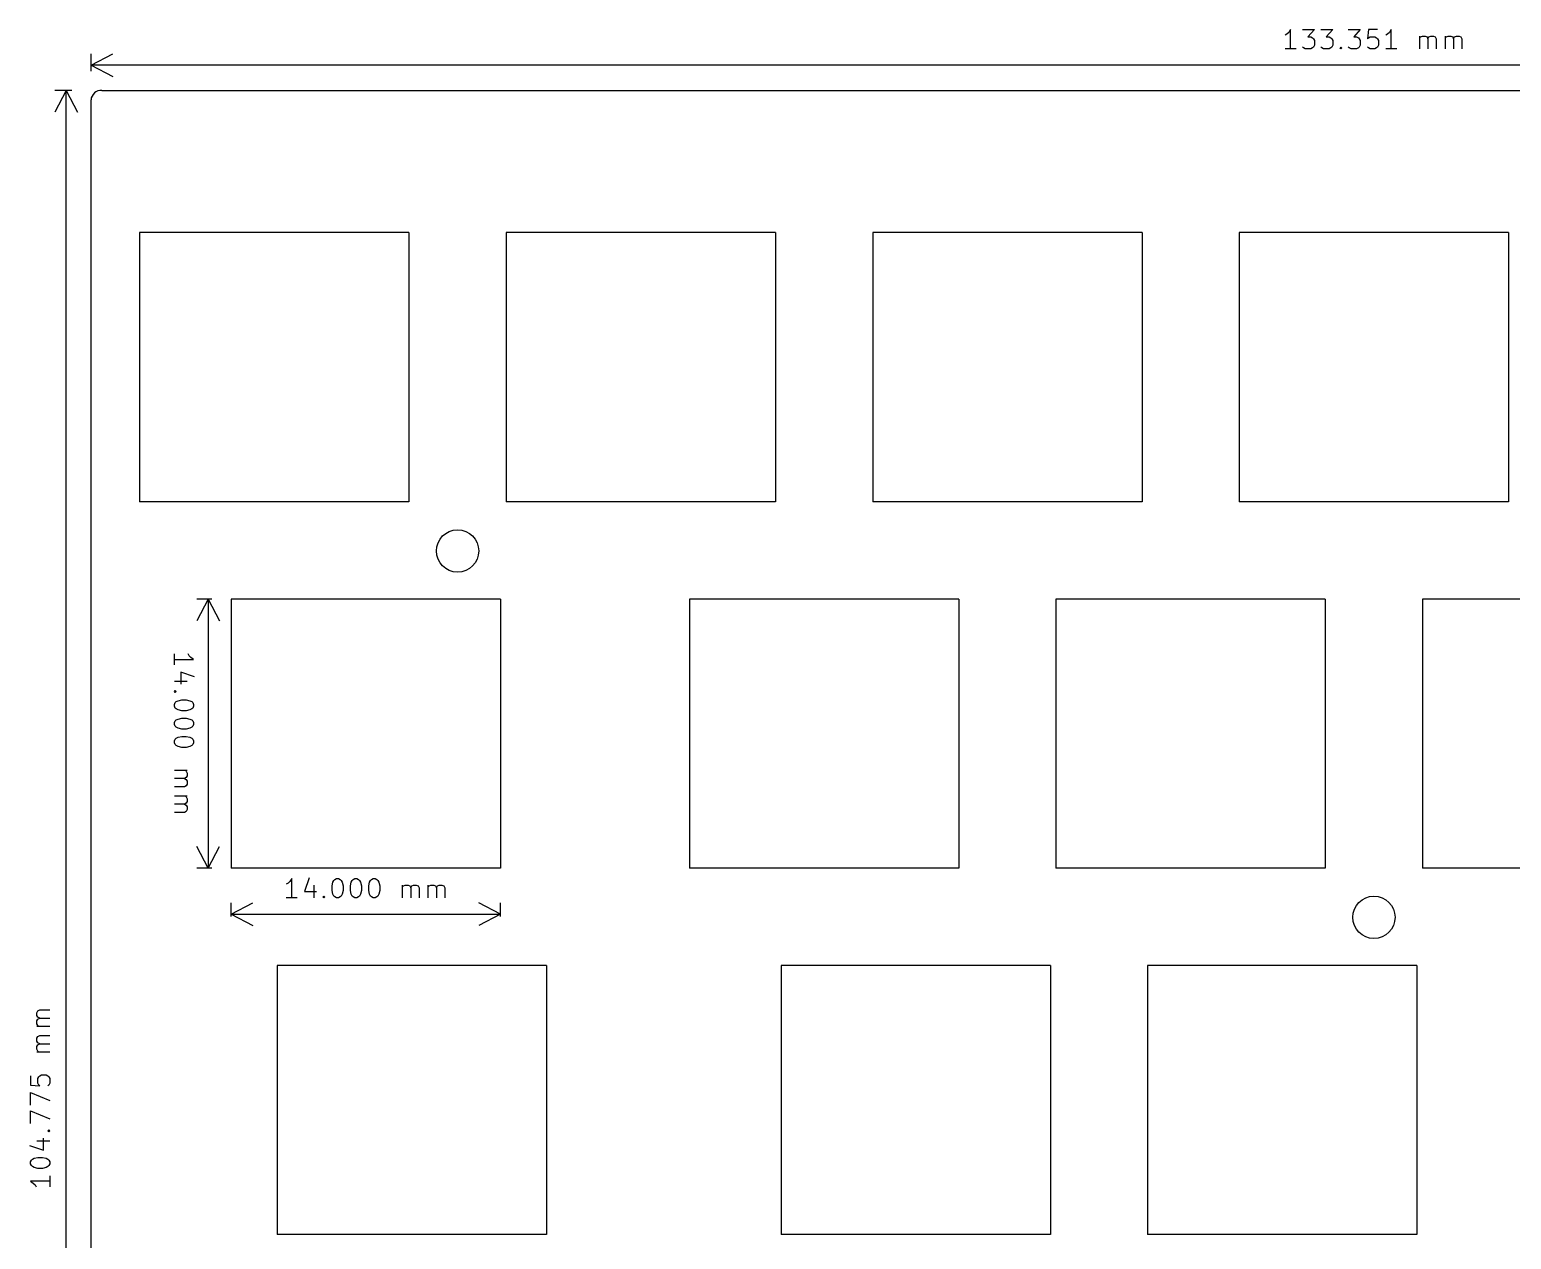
# Model space of a CAD drawing. Extents: x -4 to 144, y -112 to 10.
# Drawn here: x -3.7 to 73.3, y -54.9 to 8 of the extents above; entities that cross this region are included whole.
import ezdxf

# ---------------------------------------------------------------- set-up
doc = ezdxf.new("R2010")
doc.units = 0
doc.layers.add('BLACK', color=7, linetype='CONTINUOUS')

msp = doc.modelspace()

# ---------------------------------------------------------------- linework, layer by layer
at = {"layer": 'BLACK', "linetype": 'CONTINUOUS'}
for p, q in [((61.5964, 7.79452), (61.5012, 7.7469)), ((61.6917, 7.88976), (61.5964, 7.79452)), ((61.7869, 8.03262), (61.6917, 7.88976)), ((61.7869, 7.03262), (61.7869, 8.03262)), ((62.406, 8.03262), (63.025, 8.03262)), ((63.025, 8.03262), (62.6917, 7.65166)), ((63.3583, 8.03262), (63.9774, 8.03262)), ((63.9774, 8.03262), (63.6441, 7.65166)), ((64.7869, 8.03262), (65.406, 8.03262)), ((65.406, 8.03262), (65.0726, 7.65166)), ((65.8345, 8.03262), (65.7869, 7.55643)), ((66.3107, 8.03262), (65.8345, 8.03262)), ((66.8345, 7.79452), (66.7393, 7.7469)), ((66.9298, 7.88976), (66.8345, 7.79452)), ((67.025, 8.03262), (66.9298, 7.88976)), ((67.025, 7.03262), (67.025, 8.03262)), ((62.0726, 7.03262), (61.5012, 7.03262)), ((62.4536, 7.08024), (62.406, 7.12786)), ((62.5488, 7.03262), (62.4536, 7.08024)), ((62.8345, 7.03262), (62.5488, 7.03262)), ((62.6917, 7.65166), (62.8345, 7.65166)), ((62.8345, 7.65166), (62.9298, 7.60405)), ((62.9298, 7.08024), (62.8345, 7.03262)), ((62.9298, 7.60405), (62.9774, 7.55643)), ((62.9774, 7.12786), (62.9298, 7.08024)), ((62.9774, 7.55643), (63.025, 7.46119)), ((63.025, 7.22309), (62.9774, 7.12786)), ((63.025, 7.46119), (63.025, 7.22309)), ((63.406, 7.08024), (63.3583, 7.12786)), ((63.5012, 7.03262), (63.406, 7.08024)), ((63.7869, 7.03262), (63.5012, 7.03262)), ((63.6441, 7.65166), (63.7869, 7.65166)), ((63.7869, 7.65166), (63.8822, 7.60405)), ((63.8822, 7.08024), (63.7869, 7.03262)), ((63.8822, 7.60405), (63.9298, 7.55643)), ((63.9298, 7.12786), (63.8822, 7.08024)), ((63.9298, 7.55643), (63.9774, 7.46119)), ((63.9774, 7.22309), (63.9298, 7.12786)), ((63.9774, 7.46119), (63.9774, 7.22309)), ((64.3583, 7.08024), (64.406, 7.12786)), ((64.406, 7.03262), (64.3583, 7.08024)), ((64.406, 7.12786), (64.4536, 7.08024)), ((64.406, 7.12786), (64.406, 7.03262)), ((64.4536, 7.08024), (64.406, 7.03262)), ((64.8345, 7.08024), (64.7869, 7.12786)), ((64.9298, 7.03262), (64.8345, 7.08024)), ((65.2155, 7.03262), (64.9298, 7.03262)), ((65.0726, 7.65166), (65.2155, 7.65166)), ((65.2155, 7.65166), (65.3107, 7.60405)), ((65.3107, 7.08024), (65.2155, 7.03262)), ((65.3107, 7.60405), (65.3583, 7.55643)), ((65.3583, 7.12786), (65.3107, 7.08024)), ((65.3583, 7.55643), (65.406, 7.46119)), ((65.406, 7.22309), (65.3583, 7.12786)), ((65.406, 7.46119), (65.406, 7.22309)), ((65.7869, 7.55643), (65.8345, 7.60405)), ((65.8345, 7.08024), (65.7869, 7.12786)), ((65.8345, 7.60405), (65.9298, 7.65166)), ((65.9298, 7.03262), (65.8345, 7.08024)), ((65.9298, 7.65166), (66.1679, 7.65166)), ((66.1679, 7.03262), (65.9298, 7.03262)), ((66.1679, 7.65166), (66.2631, 7.60405)), ((66.2631, 7.08024), (66.1679, 7.03262)), ((66.2631, 7.60405), (66.3107, 7.55643)), ((66.3107, 7.12786), (66.2631, 7.08024)), ((66.3107, 7.55643), (66.3583, 7.46119)), ((66.3583, 7.22309), (66.3107, 7.12786)), ((66.3583, 7.46119), (66.3583, 7.22309)), ((67.3107, 7.03262), (66.7393, 7.03262)), ((68.5012, 7.03262), (68.5012, 7.69928)), ((68.5012, 7.60405), (68.5488, 7.65166)), ((68.5488, 7.65166), (68.6441, 7.69928)), ((68.6441, 7.69928), (68.7869, 7.69928)), ((68.7869, 7.69928), (68.8822, 7.65166)), ((68.8822, 7.65166), (68.9298, 7.55643)), ((68.9298, 7.55643), (68.9774, 7.65166)), ((68.9298, 7.55643), (68.9298, 7.03262)), ((68.9774, 7.65166), (69.0726, 7.69928)), ((69.0726, 7.69928), (69.2155, 7.69928)), ((69.2155, 7.69928), (69.3107, 7.65166)), ((69.3107, 7.65166), (69.3583, 7.55643)), ((69.3583, 7.55643), (69.3583, 7.03262)), ((69.8345, 7.03262), (69.8345, 7.69928)), ((69.8345, 7.60405), (69.8822, 7.65166)), ((69.8822, 7.65166), (69.9774, 7.69928)), ((69.9774, 7.69928), (70.1202, 7.69928)), ((70.1202, 7.69928), (70.2155, 7.65166)), ((70.2155, 7.65166), (70.2631, 7.55643)), ((70.2631, 7.55643), (70.3107, 7.65166)), ((70.2631, 7.55643), (70.2631, 7.03262)), ((70.3107, 7.65166), (70.406, 7.69928)), ((70.406, 7.69928), (70.5488, 7.69928)), ((70.5488, 7.69928), (70.6441, 7.65166)), ((70.6441, 7.65166), (70.6917, 7.55643)), ((70.6917, 7.55643), (70.6917, 7.03262)), ((-0.555, 5.875), (-0.555, 6.77142)), ((-0.555, 6.185), (0.5715, 6.77142)), ((132.796, 6.185), (-0.555, 6.185)), ((-0.555, 6.185), (0.5715, 5.59858)), ((-1.555, 4.875), (-2.43642, 4.875)), ((-1.85, 4.875), (-2.43642, 3.7485)), ((-1.85, -99.9), (-1.85, 4.875)), ((-1.85, 4.875), (-1.26358, 3.7485)), ((0, 4.875), (132.796, 4.875)), ((-0.555, -99.9), (-0.555, 4.38)), ((15.97, -2.525), (1.97, -2.525)), ((1.97, -2.525), (1.97, -16.525)), ((15.97, -2.525), (15.97, -16.525)), ((35.02, -2.525), (21.02, -2.525)), ((21.02, -2.525), (21.02, -16.525)), ((35.02, -2.525), (35.02, -16.525)), ((40.07, -2.525), (40.07, -16.525)), ((54.07, -2.525), (40.07, -2.525)), ((54.07, -2.525), (54.07, -16.525)), ((59.12, -2.525), (59.12, -16.525)), ((73.12, -2.525), (59.12, -2.525)), ((73.12, -2.525), (73.12, -16.525)), ((15.97, -16.525), (1.97, -16.525)), ((35.02, -16.525), (21.02, -16.525)), ((54.07, -16.525), (40.07, -16.525)), ((73.12, -16.525), (59.12, -16.525)), ((5.7325, -21.575), (4.94358, -21.575)), ((5.53, -21.575), (4.94358, -22.7015)), ((5.53, -21.575), (5.53, -35.575)), ((5.53, -21.575), (6.11642, -22.7015)), ((6.7325, -21.575), (6.7325, -35.575)), ((20.7325, -21.575), (6.7325, -21.575)), ((20.7325, -21.575), (20.7325, -35.575)), ((30.545, -21.575), (30.545, -35.575)), ((44.545, -21.575), (30.545, -21.575)), ((44.545, -21.575), (44.545, -35.575)), ((49.595, -21.575), (49.595, -35.575)), ((63.595, -21.575), (49.595, -21.575)), ((63.595, -21.575), (63.595, -35.575)), ((68.6445, -21.575), (68.6445, -35.575)), ((82.6445, -21.575), (68.6445, -21.575)), ((3.77762, -25.0036), (3.77762, -24.4321)), ((4.53952, -24.5274), (4.4919, -24.4321)), ((4.63476, -24.6226), (4.53952, -24.5274)), ((4.77762, -24.7179), (4.63476, -24.6226)), ((3.77762, -24.7179), (4.77762, -24.7179)), ((4.82524, -25.6226), (4.11095, -25.3845)), ((4.11095, -25.3845), (4.11095, -26.0036)), ((4.44428, -25.8607), (3.77762, -25.8607)), ((3.77762, -26.3845), (3.82524, -26.3369)), ((3.82524, -26.4321), (3.77762, -26.3845)), ((3.87286, -26.3845), (3.77762, -26.3845)), ((3.82524, -26.3369), (3.87286, -26.3845)), ((3.87286, -26.3845), (3.82524, -26.4321)), ((3.82524, -26.956), (3.87286, -26.9083)), ((3.87286, -26.9083), (3.96809, -26.8607)), ((3.96809, -26.8607), (4.15857, -26.8131)), ((4.15857, -26.8131), (4.39667, -26.8131)), ((4.39667, -26.8131), (4.58714, -26.8607)), ((4.58714, -26.8607), (4.68238, -26.9083)), ((4.68238, -26.9083), (4.73, -26.956)), ((3.77762, -27.0512), (3.82524, -26.956)), ((3.77762, -27.1464), (3.77762, -27.0512)), ((3.82524, -27.2417), (3.77762, -27.1464)), ((3.87286, -27.2893), (3.82524, -27.2417)), ((3.96809, -27.3369), (3.87286, -27.2893)), ((4.15857, -27.3845), (3.96809, -27.3369)), ((4.39667, -27.3845), (4.15857, -27.3845)), ((4.58714, -27.3369), (4.39667, -27.3845)), ((4.68238, -27.2893), (4.58714, -27.3369)), ((4.73, -27.2417), (4.68238, -27.2893)), ((4.73, -26.956), (4.77762, -27.0512)), ((4.77762, -27.1464), (4.73, -27.2417)), ((4.77762, -27.0512), (4.77762, -27.1464)), ((3.77762, -28.0036), (3.82524, -27.9083)), ((3.77762, -28.0988), (3.77762, -28.0036)), ((3.82524, -28.194), (3.77762, -28.0988)), ((3.82524, -27.9083), (3.87286, -27.8607)), ((3.87286, -28.2417), (3.82524, -28.194)), ((3.87286, -27.8607), (3.96809, -27.8131)), ((3.96809, -28.2893), (3.87286, -28.2417)), ((3.96809, -27.8131), (4.15857, -27.7655)), ((4.15857, -28.3369), (3.96809, -28.2893)), ((4.15857, -27.7655), (4.39667, -27.7655)), ((4.39667, -28.3369), (4.15857, -28.3369)), ((4.39667, -27.7655), (4.58714, -27.8131)), ((4.58714, -28.2893), (4.39667, -28.3369)), ((4.58714, -27.8131), (4.68238, -27.8607)), ((4.68238, -28.2417), (4.58714, -28.2893)), ((4.68238, -27.8607), (4.73, -27.9083)), ((4.73, -28.194), (4.68238, -28.2417)), ((4.73, -27.9083), (4.77762, -28.0036)), ((4.77762, -28.0988), (4.73, -28.194)), ((4.77762, -28.0036), (4.77762, -28.0988)), ((3.77762, -28.956), (3.82524, -28.8607)), ((3.77762, -29.0512), (3.77762, -28.956)), ((3.82524, -29.1464), (3.77762, -29.0512)), ((3.82524, -28.8607), (3.87286, -28.8131)), ((3.87286, -29.194), (3.82524, -29.1464)), ((3.87286, -28.8131), (3.96809, -28.7655)), ((3.96809, -29.2417), (3.87286, -29.194)), ((3.96809, -28.7655), (4.15857, -28.7179)), ((4.15857, -29.2893), (3.96809, -29.2417)), ((4.15857, -28.7179), (4.39667, -28.7179)), ((4.39667, -28.7179), (4.58714, -28.7655)), ((4.58714, -29.2417), (4.39667, -29.2893)), ((4.58714, -28.7655), (4.68238, -28.8131)), ((4.68238, -29.194), (4.58714, -29.2417)), ((4.68238, -28.8131), (4.73, -28.8607)), ((4.73, -29.1464), (4.68238, -29.194)), ((4.73, -28.8607), (4.77762, -28.956)), ((4.77762, -29.0512), (4.73, -29.1464)), ((4.77762, -28.956), (4.77762, -29.0512)), ((4.39667, -29.2893), (4.15857, -29.2893)), ((3.77762, -30.4798), (4.44428, -30.4798)), ((4.34905, -30.4798), (4.39667, -30.5274)), ((4.39667, -30.5274), (4.44428, -30.6226)), ((4.44428, -30.7655), (4.39667, -30.8607)), ((4.44428, -30.6226), (4.44428, -30.7655)), ((4.30143, -30.9083), (3.77762, -30.9083)), ((4.30143, -31.3369), (3.77762, -31.3369)), ((4.39667, -30.8607), (4.30143, -30.9083)), ((4.30143, -30.9083), (4.39667, -30.956)), ((4.39667, -31.2893), (4.30143, -31.3369)), ((4.39667, -30.956), (4.44428, -31.0512)), ((4.44428, -31.194), (4.39667, -31.2893)), ((4.44428, -31.0512), (4.44428, -31.194)), ((3.77762, -31.8131), (4.44428, -31.8131)), ((4.30143, -32.2417), (3.77762, -32.2417)), ((4.39667, -32.194), (4.30143, -32.2417)), ((4.30143, -32.2417), (4.39667, -32.2893)), ((4.34905, -31.8131), (4.39667, -31.8607)), ((4.39667, -31.8607), (4.44428, -31.956)), ((4.44428, -32.0988), (4.39667, -32.194)), ((4.39667, -32.2893), (4.44428, -32.3845)), ((4.44428, -31.956), (4.44428, -32.0988)), ((4.30143, -32.6702), (3.77762, -32.6702)), ((4.39667, -32.6226), (4.30143, -32.6702)), ((4.44428, -32.5274), (4.39667, -32.6226)), ((4.44428, -32.3845), (4.44428, -32.5274)), ((5.53, -35.575), (4.94358, -34.4485)), ((5.53, -35.575), (6.11642, -34.4485)), ((5.7325, -35.575), (4.94358, -35.575)), ((20.7325, -35.575), (6.7325, -35.575)), ((9.87536, -36.1124), (9.78012, -36.2552)), ((9.87536, -37.1124), (9.87536, -36.1124)), ((10.7801, -36.0648), (10.542, -36.779)), ((12.0658, -36.2076), (12.1135, -36.16)), ((12.1135, -36.16), (12.2087, -36.1124)), ((12.2087, -36.1124), (12.3039, -36.1124)), ((12.3039, -36.1124), (12.3992, -36.16)), ((12.3992, -36.16), (12.4468, -36.2076)), ((13.0182, -36.2076), (13.0658, -36.16)), ((13.0658, -36.16), (13.1611, -36.1124)), ((13.1611, -36.1124), (13.2563, -36.1124)), ((13.2563, -36.1124), (13.3515, -36.16)), ((13.3515, -36.16), (13.3992, -36.2076)), ((13.9706, -36.2076), (14.0182, -36.16)), ((14.0182, -36.16), (14.1135, -36.1124)), ((14.1135, -36.1124), (14.2087, -36.1124)), ((14.2087, -36.1124), (14.3039, -36.16)), ((14.3039, -36.16), (14.3515, -36.2076)), ((44.545, -35.575), (30.545, -35.575)), ((63.595, -35.575), (49.595, -35.575)), ((82.6445, -35.575), (68.6445, -35.575)), ((9.68488, -36.3505), (9.58964, -36.3981)), ((9.78012, -36.2552), (9.68488, -36.3505)), ((10.542, -36.779), (11.1611, -36.779)), ((11.0182, -36.4457), (11.0182, -37.1124)), ((11.9706, -36.4933), (12.0182, -36.3029)), ((11.9706, -36.7314), (11.9706, -36.4933)), ((12.0182, -36.9219), (11.9706, -36.7314)), ((12.0182, -36.3029), (12.0658, -36.2076)), ((12.0658, -37.0171), (12.0182, -36.9219)), ((12.4468, -36.2076), (12.4944, -36.3029)), ((12.4944, -36.9219), (12.4468, -37.0171)), ((12.4944, -36.3029), (12.542, -36.4933)), ((12.542, -36.7314), (12.4944, -36.9219)), ((12.542, -36.4933), (12.542, -36.7314)), ((12.923, -36.4933), (12.9706, -36.3029)), ((12.923, -36.7314), (12.923, -36.4933)), ((12.9706, -36.9219), (12.923, -36.7314)), ((12.9706, -36.3029), (13.0182, -36.2076)), ((13.0182, -37.0171), (12.9706, -36.9219)), ((13.3992, -36.2076), (13.4468, -36.3029)), ((13.4468, -36.9219), (13.3992, -37.0171)), ((13.4468, -36.3029), (13.4944, -36.4933)), ((13.4944, -36.7314), (13.4468, -36.9219)), ((13.4944, -36.4933), (13.4944, -36.7314)), ((13.8754, -36.4933), (13.923, -36.3029)), ((13.8754, -36.7314), (13.8754, -36.4933)), ((13.923, -36.9219), (13.8754, -36.7314)), ((13.923, -36.3029), (13.9706, -36.2076)), ((13.9706, -37.0171), (13.923, -36.9219)), ((14.3515, -36.2076), (14.3992, -36.3029)), ((14.3992, -36.9219), (14.3515, -37.0171)), ((14.3992, -36.3029), (14.4468, -36.4933)), ((14.4468, -36.7314), (14.3992, -36.9219)), ((14.4468, -36.4933), (14.4468, -36.7314)), ((15.6373, -37.1124), (15.6373, -36.4457)), ((15.6373, -36.541), (15.6849, -36.4933)), ((15.6849, -36.4933), (15.7801, -36.4457)), ((15.7801, -36.4457), (15.923, -36.4457)), ((15.923, -36.4457), (16.0182, -36.4933)), ((16.0182, -36.4933), (16.0658, -36.5886)), ((16.0658, -36.5886), (16.1135, -36.4933)), ((16.0658, -36.5886), (16.0658, -37.1124)), ((16.1135, -36.4933), (16.2087, -36.4457)), ((16.2087, -36.4457), (16.3515, -36.4457)), ((16.3515, -36.4457), (16.4468, -36.4933)), ((16.4468, -36.4933), (16.4944, -36.5886)), ((16.4944, -36.5886), (16.4944, -37.1124)), ((16.9706, -37.1124), (16.9706, -36.4457)), ((16.9706, -36.541), (17.0182, -36.4933)), ((17.0182, -36.4933), (17.1135, -36.4457)), ((17.1135, -36.4457), (17.2563, -36.4457)), ((17.2563, -36.4457), (17.3515, -36.4933)), ((17.3515, -36.4933), (17.3992, -36.5886)), ((17.3992, -36.5886), (17.4468, -36.4933)), ((17.3992, -36.5886), (17.3992, -37.1124)), ((17.4468, -36.4933), (17.542, -36.4457)), ((17.542, -36.4457), (17.6849, -36.4457)), ((17.6849, -36.4457), (17.7801, -36.4933)), ((17.7801, -36.4933), (17.8277, -36.5886)), ((17.8277, -36.5886), (17.8277, -37.1124)), ((6.7325, -38.075), (6.7325, -37.3736)), ((6.7325, -37.96), (7.859, -37.3736)), ((10.1611, -37.1124), (9.58964, -37.1124)), ((11.4944, -37.0648), (11.542, -37.0171)), ((11.542, -37.1124), (11.4944, -37.0648)), ((11.542, -37.0171), (11.5896, -37.0648)), ((11.542, -37.0171), (11.542, -37.1124)), ((11.5896, -37.0648), (11.542, -37.1124)), ((12.1135, -37.0648), (12.0658, -37.0171)), ((12.2087, -37.1124), (12.1135, -37.0648)), ((12.3039, -37.1124), (12.2087, -37.1124)), ((12.3992, -37.0648), (12.3039, -37.1124)), ((12.4468, -37.0171), (12.3992, -37.0648)), ((13.0658, -37.0648), (13.0182, -37.0171)), ((13.1611, -37.1124), (13.0658, -37.0648)), ((13.2563, -37.1124), (13.1611, -37.1124)), ((13.3515, -37.0648), (13.2563, -37.1124)), ((13.3992, -37.0171), (13.3515, -37.0648)), ((14.0182, -37.0648), (13.9706, -37.0171)), ((14.1135, -37.1124), (14.0182, -37.0648)), ((14.2087, -37.1124), (14.1135, -37.1124)), ((14.3039, -37.0648), (14.2087, -37.1124)), ((14.3515, -37.0171), (14.3039, -37.0648)), ((20.7325, -37.96), (19.606, -37.3736)), ((20.7325, -38.075), (20.7325, -37.3736)), ((6.7325, -37.96), (20.7325, -37.96)), ((6.7325, -37.96), (7.859, -38.5464)), ((20.7325, -37.96), (19.606, -38.5464)), ((23.1137, -40.625), (9.1137, -40.625)), ((9.1137, -40.625), (9.1137, -54.625)), ((23.1137, -40.625), (23.1137, -54.625)), ((35.3075, -40.625), (35.3075, -54.625)), ((49.3075, -40.625), (35.3075, -40.625)), ((49.3075, -40.625), (49.3075, -54.625)), ((68.3575, -40.625), (54.3575, -40.625)), ((54.3575, -40.625), (54.3575, -54.625)), ((68.3575, -40.625), (68.3575, -54.625)), ((-3.36428, -43.0839), (-3.31667, -42.9887)), ((-3.36428, -43.2268), (-3.36428, -43.0839)), ((-3.31667, -42.9887), (-3.22143, -42.9411)), ((-3.22143, -42.9411), (-2.69762, -42.9411)), ((-3.31667, -43.322), (-3.36428, -43.2268)), ((-3.36428, -43.5125), (-3.31667, -43.4173)), ((-3.36428, -43.6554), (-3.36428, -43.5125)), ((-3.31667, -43.7506), (-3.36428, -43.6554)), ((-2.69762, -43.7982), (-3.36428, -43.7982)), ((-3.22143, -43.3696), (-3.31667, -43.322)), ((-3.31667, -43.4173), (-3.22143, -43.3696)), ((-3.26905, -43.7982), (-3.31667, -43.7506)), ((-3.22143, -43.3696), (-2.69762, -43.3696)), ((-3.36428, -44.4173), (-3.31667, -44.322)), ((-3.36428, -44.5601), (-3.36428, -44.4173)), ((-3.31667, -44.6554), (-3.36428, -44.5601)), ((-3.31667, -44.322), (-3.22143, -44.2744)), ((-3.22143, -44.703), (-3.31667, -44.6554)), ((-3.22143, -44.2744), (-2.69762, -44.2744)), ((-3.36428, -44.8458), (-3.31667, -44.7506)), ((-3.36428, -44.9887), (-3.36428, -44.8458)), ((-3.31667, -45.0839), (-3.36428, -44.9887)), ((-2.69762, -45.1315), (-3.36428, -45.1315)), ((-3.31667, -44.7506), (-3.22143, -44.703)), ((-3.26905, -45.1315), (-3.31667, -45.0839)), ((-3.22143, -44.703), (-2.69762, -44.703)), ((-3.69762, -46.3696), (-3.69762, -46.8458)), ((-3.69762, -46.8458), (-3.22143, -46.8935)), ((-3.31667, -46.5125), (-3.26905, -46.4173)), ((-3.31667, -46.7506), (-3.31667, -46.5125)), ((-3.26905, -46.8458), (-3.31667, -46.7506)), ((-3.26905, -46.4173), (-3.22143, -46.3696)), ((-3.22143, -46.8935), (-3.26905, -46.8458)), ((-3.22143, -46.3696), (-3.12619, -46.322)), ((-3.12619, -46.322), (-2.88809, -46.322)), ((-2.88809, -46.322), (-2.79286, -46.3696)), ((-2.79286, -46.3696), (-2.74524, -46.4173)), ((-2.74524, -46.8458), (-2.79286, -46.8935)), ((-2.74524, -46.4173), (-2.69762, -46.5125)), ((-2.69762, -46.7506), (-2.74524, -46.8458)), ((-2.69762, -46.5125), (-2.69762, -46.7506)), ((-3.69762, -47.8935), (-3.69762, -47.2268)), ((-3.69762, -47.2268), (-2.69762, -47.6554)), ((-3.69762, -48.8458), (-3.69762, -48.1792)), ((-3.69762, -48.1792), (-2.69762, -48.6077)), ((-2.79286, -49.2268), (-2.74524, -49.1792)), ((-2.74524, -49.2744), (-2.79286, -49.2268)), ((-2.79286, -49.2268), (-2.69762, -49.2268)), ((-2.74524, -49.1792), (-2.69762, -49.2268)), ((-2.69762, -49.2268), (-2.74524, -49.2744)), ((-3.74524, -49.9887), (-3.03095, -50.2268)), ((-3.36428, -49.7506), (-2.69762, -49.7506)), ((-3.03095, -50.2268), (-3.03095, -49.6077)), ((-3.69762, -50.8458), (-3.65, -50.7506)), ((-3.65, -50.7506), (-3.60238, -50.703)), ((-3.60238, -50.703), (-3.50714, -50.6554)), ((-3.50714, -50.6554), (-3.31667, -50.6077)), ((-3.31667, -50.6077), (-3.07857, -50.6077)), ((-3.07857, -50.6077), (-2.88809, -50.6554)), ((-2.88809, -50.6554), (-2.79286, -50.703)), ((-2.79286, -50.703), (-2.74524, -50.7506)), ((-2.74524, -50.7506), (-2.69762, -50.8458)), ((-3.69762, -50.9411), (-3.69762, -50.8458)), ((-3.65, -51.0363), (-3.69762, -50.9411)), ((-3.60238, -51.0839), (-3.65, -51.0363)), ((-3.50714, -51.1315), (-3.60238, -51.0839)), ((-3.31667, -51.1792), (-3.50714, -51.1315)), ((-3.07857, -51.1792), (-3.31667, -51.1792)), ((-2.88809, -51.1315), (-3.07857, -51.1792)), ((-2.79286, -51.0839), (-2.88809, -51.1315)), ((-2.74524, -51.0363), (-2.79286, -51.0839)), ((-2.69762, -50.9411), (-2.74524, -51.0363)), ((-2.69762, -50.8458), (-2.69762, -50.9411)), ((-2.69762, -51.5601), (-2.69762, -52.1315)), ((-2.69762, -51.8458), (-3.69762, -51.8458)), ((-3.69762, -51.8458), (-3.55476, -51.9411)), ((-3.55476, -51.9411), (-3.45952, -52.0363)), ((-3.45952, -52.0363), (-3.4119, -52.1315)), ((23.1137, -54.625), (9.1137, -54.625)), ((49.3075, -54.625), (35.3075, -54.625)), ((68.3575, -54.625), (54.3575, -54.625))]:
    msp.add_line(p, q, dxfattribs=at)
at = {"layer": 'BLACK'}
for centre in [(18.495, -19.075), (66.12, -38.125)]:
    msp.add_circle(centre, 1.1, dxfattribs=at)
msp.add_arc((-0.03, 4.35), 0.52586, 86.7295, 176.73, dxfattribs=at)

doc.saveas('drawing.dxf')
